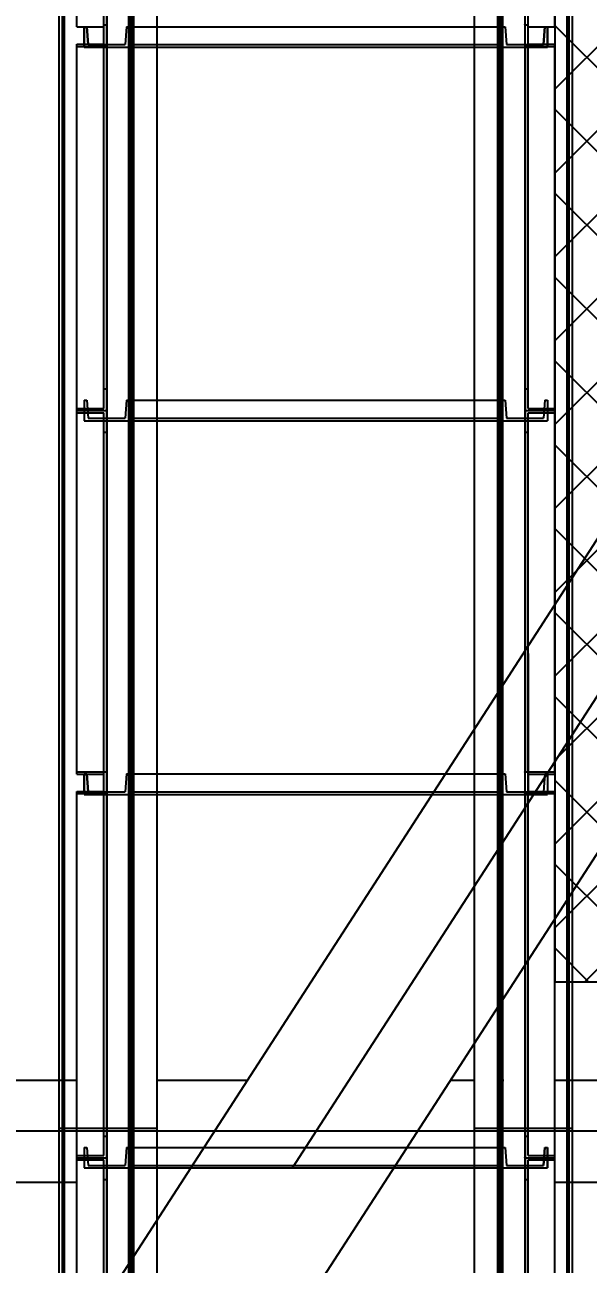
# Model space of a CAD drawing. Header units: millimetres. Extents: x 150209.93 to 150215.05, y 136675.65 to 136679.93.
# Drawn here: x 150213.5459 to 150213.576, y 136677.8697 to 136677.9361 of the extents above; entities that cross this region are included whole.
import ezdxf

# ---------------------------------------------------------------- set-up
doc = ezdxf.new("R2010")
doc.units = ezdxf.units.MM
doc.header["$LTSCALE"] = 0.25
for name, pattern in [('CENTER', [50.8, 31.75, -6.35, 6.35, -6.35]), ('XKITLINE00', [0]), ('XKITLINE02', [4, 2, -2]), ('XKITLINE03', [6, 3, -1, 1, -1])]:
    doc.linetypes.add(name, pattern=pattern)
doc.styles.add('ROMANS', font='romans.shx')
doc.dimstyles.new('MD300', dxfattribs={"dimtxt": 2.5, "dimasz": 2.5, "dimexe": 1, "dimexo": 1, "dimgap": 0.5, "dimtad": 1, "dimdec": 1, "dimlfac": 50, "dimrnd": 0.5, "dimdsep": 46, "dimtxsty": 'ROMANS', "dimcen": 1, "dimclrd": 146, "dimclre": 146, "dimclrt": 30, "dimadec": 1, "dimazin": 2, "dimtfac": 1, "dimtdec": 1, "dimtmove": 0, "dimatfit": 1, "dimfxl": 1, "dimtolj": 1, "dimtzin": 0, "dimlwd": -1, "dimlwe": -1, "dimarcsym": 0})

# ---------------------------------------------------------------- blocks, each defined once
blk = doc.blocks.new('çatıı')
h = blk.add_hatch()
h.set_pattern_fill('ANSI37', color=1, scale=5, style=0)
h.set_pattern_definition([(135, (104200.305, -4107.69), (11.22532, 11.22532), []), (45, (104200.305, -4107.69), (11.22532, -11.22532), [])])
h.paths.add_polyline_path([(23278.98, 11270.27), (23228.98, 11270.27), (23228.98, 11870.27), (23278.98, 11870.27)])
at = {"color": 116, "linetype": 'XKITLINE02', "true_color": 0x136734}
for p, q in [((23097.15, 11231.06), (23097.16, 12049.63)), ((23097.69, 11231.06), (23097.69, 12049.63)), ((23114.92, 11231.06), (23114.92, 12049.63)), ((23115, 11231.06), (23115, 12049.6)), ((23115.45, 11231.06), (23115.46, 12049.63)), ((23115.85, 11231.06), (23115.85, 12049.6)), ((23214.14, 11231.06), (23214.14, 12049.6)), ((23214.53, 11231.06), (23214.54, 12049.63)), ((23214.99, 11231.06), (23214.99, 12049.6)), ((23215.07, 11231.06), (23215.07, 12049.63)), ((23232.3, 11231.06), (23232.3, 12049.63)), ((23232.83, 11231.06), (23232.84, 12049.63)), ((23101.01, 11525.85), (23101.01, 11623.17)), ((23108.21, 11520.61), (23108.21, 11622.59)), ((23109.01, 11520.61), (23109.01, 11623.17)), ((23220.99, 11520.61), (23220.99, 11623.17)), ((23221.79, 11520.61), (23221.79, 11622.59)), ((23228.99, 11525.85), (23228.99, 11618.65)), ((23096.3, 10060.36), (23096.3, 11600.44)), ((23097.15, 10060.36), (23097.15, 11600.44)), ((23097.69, 10060.36), (23097.69, 11600.44)), ((23114.92, 10060.36), (23114.92, 11600.44)), ((23115, 10058.83), (23115, 11600.44)), ((23115.45, 10060.36), (23115.45, 11600.44)), ((23115.85, 10058.83), (23115.85, 11600.44)), ((23116.3, 10060.36), (23116.3, 11600.44)), ((23122.5, 10058.83), (23122.5, 11600.44)), ((23207.49, 10058.83), (23207.48, 11600.44)), ((23213.68, 10820.42), (23213.68, 11600.44)), ((23214.14, 10058.83), (23214.13, 11600.44)), ((23214.53, 10820.42), (23214.53, 11600.44)), ((23214.99, 10058.83), (23214.98, 11600.44)), ((23215.07, 10820.42), (23215.07, 11600.44)), ((23232.3, 10820.42), (23232.3, 11600.44)), ((23232.83, 10820.42), (23232.83, 11600.44)), ((23233.68, 10820.42), (23233.68, 11600.44)), ((23103, 11525.92), (23103.68, 11525.92)), ((23103, 11525.92), (23103, 11520.42)), ((23103, 11525.92), (23103, 11520.42)), ((23103, 11525.92), (23103.68, 11525.92)), ((23103, 11525.92), (23103, 11520.42)), ((23103, 11520.42), (23103, 11525.92)), ((23103.68, 11525.92), (23104.07, 11521.12)), ((23103.68, 11525.92), (23104.07, 11521.12)), ((23103.68, 11525.92), (23104.07, 11521.12)), ((23104.07, 11521.12), (23103.68, 11525.92)), ((23108.21, 11423.75), (23108.21, 11526.42)), ((23108.21, 11526.42), (23109.01, 11526.42)), ((23108.21, 11423.75), (23108.21, 11526.42)), ((23108.21, 11526.42), (23109.01, 11526.42)), ((23109.01, 11423.17), (23109.01, 11526.42)), ((23109.01, 11423.17), (23109.01, 11526.42)), ((23114.32, 11525.92), (23113.94, 11521.12)), ((23114.32, 11525.92), (23113.94, 11521.12)), ((23114.32, 11525.92), (23113.94, 11521.12)), ((23114.32, 11525.92), (23113.94, 11521.12)), ((23114.32, 11525.92), (23115, 11525.92)), ((23114.32, 11525.92), (23115, 11525.92)), ((23115, 11520.42), (23115, 11525.92)), ((23115, 11525.92), (23214.98, 11525.92)), ((23115, 11520.42), (23115, 11525.92)), ((23115, 11525.92), (23122.5, 11525.92)), ((23115, 11525.92), (23115, 11520.42)), ((23115, 11525.92), (23115, 11520.42)), ((23115, 11525.92), (23115, 11520.42)), ((23115, 11525.92), (23115, 11520.42)), ((23207.49, 11525.92), (23214.98, 11525.92)), ((23214.98, 11520.42), (23214.98, 11525.92)), ((23214.98, 11520.42), (23214.98, 11525.92)), ((23214.98, 11525.92), (23214.98, 11520.42)), ((23214.98, 11525.92), (23215.66, 11525.92)), ((23214.98, 11525.92), (23214.98, 11520.42)), ((23214.98, 11525.92), (23214.98, 11520.42)), ((23214.98, 11525.92), (23215.66, 11525.92)), ((23214.98, 11525.92), (23214.98, 11520.42)), ((23215.66, 11525.92), (23216.05, 11521.12)), ((23215.66, 11525.92), (23216.05, 11521.12)), ((23215.66, 11525.92), (23216.05, 11521.12)), ((23215.66, 11525.92), (23216.05, 11521.12)), ((23220.99, 11423.17), (23220.99, 11526.42)), ((23220.99, 11526.42), (23221.79, 11526.42)), ((23220.99, 11423.17), (23220.99, 11526.42)), ((23220.99, 11526.42), (23221.79, 11526.42)), ((23221.79, 11423.75), (23221.79, 11526.42)), ((23221.79, 11423.75), (23221.79, 11526.42)), ((23226.3, 11525.92), (23225.92, 11521.12)), ((23226.3, 11525.92), (23225.92, 11521.12)), ((23225.92, 11521.12), (23226.3, 11525.92)), ((23226.3, 11525.92), (23225.92, 11521.12)), ((23226.3, 11525.92), (23226.98, 11525.92)), ((23226.3, 11525.92), (23226.98, 11525.92)), ((23226.98, 11525.92), (23226.98, 11520.42)), ((23226.98, 11525.92), (23226.98, 11520.42)), ((23226.98, 11520.42), (23226.98, 11525.92)), ((23226.98, 11525.92), (23226.98, 11520.42)), ((23101.01, 11525.85), (23108.21, 11525.85)), ((23221.79, 11525.85), (23228.99, 11525.85)), ((23101.01, 11423.17), (23101.01, 11521.2)), ((23101.01, 11521.2), (23108.21, 11521.2)), ((23101.01, 11423.17), (23101.01, 11521.2)), ((23101.01, 11521.2), (23108.21, 11521.2)), ((23101.01, 11520.62), (23109.01, 11520.62)), ((23101.01, 11520.62), (23109.01, 11520.62)), ((23103, 11520.42), (23115, 11520.42)), ((23103, 11520.42), (23115, 11520.42)), ((23104.07, 11521.12), (23113.94, 11521.12)), ((23104.07, 11521.12), (23113.94, 11521.12)), ((23108.21, 11520.61), (23109.01, 11520.61)), ((23115, 11521.12), (23214.98, 11521.12)), ((23115, 11521.12), (23214.98, 11521.12)), ((23115, 11520.42), (23214.98, 11520.42)), ((23115, 11520.42), (23122.5, 11520.42)), ((23207.49, 11520.42), (23214.98, 11520.42)), ((23214.98, 11520.42), (23226.98, 11520.42)), ((23214.98, 11520.42), (23226.98, 11520.42)), ((23216.05, 11521.12), (23225.92, 11521.12)), ((23216.05, 11521.12), (23225.92, 11521.12)), ((23220.99, 11520.62), (23228.99, 11520.62)), ((23220.99, 11520.62), (23228.99, 11520.62)), ((23220.99, 11520.61), (23221.79, 11520.61)), ((23221.79, 11521.2), (23228.99, 11521.2)), ((23221.79, 11521.2), (23228.99, 11521.2)), ((23228.99, 11423.17), (23228.99, 11521.2)), ((23228.99, 11423.17), (23228.99, 11521.2)), ((23108.21, 11428.97), (23109.01, 11428.97)), ((23108.21, 11428.97), (23109.01, 11428.97)), ((23220.99, 11428.97), (23221.79, 11428.97)), ((23220.99, 11428.97), (23221.79, 11428.97)), ((23101.01, 11423.75), (23108.21, 11423.75)), ((23101.01, 11423.75), (23108.21, 11423.75)), ((23101.01, 11325.85), (23101.01, 11423.17)), ((23101.01, 11423.17), (23109.01, 11423.17)), ((23101.01, 11325.85), (23101.01, 11423.17)), ((23101.01, 11423.17), (23109.01, 11423.17)), ((23101.01, 11423.17), (23109.01, 11423.17)), ((23101.01, 11423.17), (23109.01, 11423.17)), ((23103, 11425.92), (23103.68, 11425.92)), ((23103, 11425.92), (23103, 11420.42)), ((23103, 11425.92), (23103, 11420.42)), ((23103, 11425.92), (23103.68, 11425.92)), ((23103, 11425.92), (23103, 11420.42)), ((23103, 11425.92), (23103, 11420.42)), ((23103.68, 11425.92), (23104.07, 11421.12)), ((23103.68, 11425.92), (23104.07, 11421.12)), ((23103.68, 11425.92), (23104.07, 11421.12)), ((23103.68, 11425.92), (23104.07, 11421.12)), ((23109.01, 11320.61), (23109.01, 11423.17)), ((23109.01, 11320.61), (23109.01, 11423.17)), ((23114.32, 11425.92), (23113.94, 11421.12)), ((23114.32, 11425.92), (23113.94, 11421.12)), ((23114.32, 11425.92), (23113.94, 11421.12)), ((23114.32, 11425.92), (23113.94, 11421.12)), ((23114.32, 11425.92), (23115, 11425.92)), ((23114.32, 11425.92), (23115, 11425.92)), ((23115, 11420.42), (23115, 11425.92)), ((23115, 11425.92), (23214.98, 11425.92)), ((23115, 11420.42), (23115, 11425.92)), ((23115, 11425.92), (23122.5, 11425.92)), ((23115, 11425.92), (23115, 11420.42)), ((23115, 11425.92), (23115, 11420.42)), ((23115, 11425.92), (23115, 11420.42)), ((23115, 11425.92), (23115, 11420.42)), ((23207.49, 11425.92), (23214.98, 11425.92)), ((23214.98, 11420.42), (23214.98, 11425.92)), ((23214.98, 11420.42), (23214.98, 11425.92)), ((23214.98, 11425.92), (23214.98, 11420.42)), ((23214.98, 11425.92), (23215.66, 11425.92)), ((23214.98, 11425.92), (23214.98, 11420.42)), ((23214.98, 11425.92), (23214.98, 11420.42)), ((23214.98, 11425.92), (23215.66, 11425.92)), ((23214.98, 11425.92), (23214.98, 11420.42)), ((23215.66, 11425.92), (23216.05, 11421.12)), ((23215.66, 11425.92), (23216.05, 11421.12)), ((23215.66, 11425.92), (23216.05, 11421.12)), ((23215.66, 11425.92), (23216.05, 11421.12)), ((23220.99, 11356.91), (23220.99, 11423.17)), ((23220.99, 11423.17), (23228.99, 11423.17)), ((23220.99, 11356.91), (23220.99, 11423.17)), ((23220.99, 11423.17), (23228.99, 11423.17)), ((23220.99, 11423.17), (23228.99, 11423.17)), ((23220.99, 11423.17), (23228.99, 11423.17)), ((23221.79, 11423.75), (23228.99, 11423.75)), ((23221.79, 11423.75), (23228.99, 11423.75)), ((23226.3, 11425.92), (23225.92, 11421.12)), ((23226.3, 11425.92), (23225.92, 11421.12)), ((23226.3, 11425.92), (23225.92, 11421.12)), ((23226.3, 11425.92), (23225.92, 11421.12)), ((23226.3, 11425.92), (23226.98, 11425.92)), ((23226.3, 11425.92), (23226.98, 11425.92)), ((23226.98, 11425.92), (23226.98, 11420.42)), ((23226.98, 11425.92), (23226.98, 11420.42)), ((23226.98, 11425.92), (23226.98, 11420.42)), ((23226.98, 11425.92), (23226.98, 11420.42)), ((23228.99, 11325.85), (23228.99, 11423.17)), ((23228.99, 11325.85), (23228.99, 11423.17)), ((23101.01, 11422.59), (23108.21, 11422.59)), ((23101.01, 11422.59), (23108.21, 11422.59)), ((23103, 11420.42), (23115, 11420.42)), ((23103, 11420.42), (23115, 11420.42)), ((23104.07, 11421.12), (23113.94, 11421.12)), ((23104.07, 11421.12), (23113.94, 11421.12)), ((23108.21, 11320.61), (23108.21, 11422.59)), ((23108.21, 11320.61), (23108.21, 11422.59)), ((23115, 11421.12), (23214.98, 11421.12)), ((23115, 11421.12), (23214.98, 11421.12)), ((23115, 11420.42), (23214.98, 11420.42)), ((23115, 11420.42), (23122.5, 11420.42)), ((23207.49, 11420.42), (23214.98, 11420.42)), ((23214.98, 11420.42), (23226.98, 11420.42)), ((23214.98, 11420.42), (23226.98, 11420.42)), ((23216.05, 11421.12), (23225.92, 11421.12)), ((23216.05, 11421.12), (23225.92, 11421.12)), ((23221.79, 11320.61), (23221.79, 11422.59)), ((23221.79, 11422.59), (23228.99, 11422.59)), ((23221.79, 11320.61), (23221.79, 11422.59)), ((23221.79, 11422.59), (23228.99, 11422.59)), ((23108.21, 11417.35), (23109.01, 11417.35)), ((23108.21, 11417.35), (23109.01, 11417.35)), ((23220.99, 11417.35), (23221.79, 11417.35)), ((23220.99, 11417.35), (23221.79, 11417.35)), ((23233.68, 11294.47), (23233.68, 11378.62)), ((23228.99, 11369.29), (23228.99, 11325.85)), ((23228.99, 11369.29), (23228.99, 11325.85)), ((23220.99, 11320.61), (23220.99, 11356.91)), ((23220.99, 11320.61), (23220.99, 11356.91)), ((23221.79, 11358.15), (23221.79, 11320.61)), ((23221.79, 11358.15), (23221.79, 11320.61)), ((23213.68, 11263.53), (23213.68, 11347.68)), ((23207.49, 11253.94), (23207.49, 11338.09)), ((23101.01, 11326.43), (23109.01, 11326.43)), ((23101.01, 11326.43), (23109.01, 11326.43)), ((23101.01, 11325.85), (23108.21, 11325.85)), ((23101.01, 11325.85), (23108.21, 11325.85)), ((23103, 11325.92), (23103.68, 11325.92)), ((23103, 11325.92), (23103, 11320.42)), ((23103, 11325.92), (23103, 11320.42)), ((23103, 11325.92), (23103.68, 11325.92)), ((23103, 11325.92), (23103, 11320.42)), ((23103, 11320.42), (23103, 11325.92)), ((23103.68, 11325.92), (23104.07, 11321.12)), ((23103.68, 11325.92), (23104.07, 11321.12)), ((23103.68, 11325.92), (23104.07, 11321.12)), ((23104.07, 11321.12), (23103.68, 11325.92)), ((23108.21, 11223.75), (23108.21, 11326.42)), ((23108.21, 11326.42), (23109.01, 11326.42)), ((23108.21, 11223.75), (23108.21, 11326.42)), ((23108.21, 11326.42), (23109.01, 11326.42)), ((23109.01, 11223.17), (23109.01, 11326.42)), ((23109.01, 11223.17), (23109.01, 11326.42)), ((23114.32, 11325.92), (23113.94, 11321.12)), ((23114.32, 11325.92), (23113.94, 11321.12)), ((23114.32, 11325.92), (23113.94, 11321.12)), ((23114.32, 11325.92), (23113.94, 11321.12)), ((23114.32, 11325.92), (23115, 11325.92)), ((23114.32, 11325.92), (23115, 11325.92)), ((23115, 11320.42), (23115, 11325.92)), ((23115, 11325.92), (23214.98, 11325.92)), ((23115, 11320.42), (23115, 11325.92)), ((23115, 11325.92), (23122.5, 11325.92)), ((23115, 11325.92), (23115, 11320.42)), ((23115, 11325.92), (23115, 11320.42)), ((23115, 11325.92), (23115, 11320.42)), ((23115, 11325.92), (23115, 11320.42)), ((23199.62, 11325.92), (23214.98, 11325.92)), ((23214.98, 11320.42), (23214.98, 11325.92)), ((23214.98, 11320.42), (23214.98, 11325.92)), ((23214.98, 11325.92), (23214.98, 11320.42)), ((23214.98, 11325.92), (23215.66, 11325.92)), ((23214.98, 11325.92), (23214.98, 11320.42)), ((23214.98, 11325.92), (23214.98, 11320.42)), ((23214.98, 11325.92), (23215.66, 11325.92)), ((23214.98, 11325.92), (23214.98, 11320.42)), ((23215.66, 11325.92), (23216.05, 11321.12)), ((23215.66, 11325.92), (23216.05, 11321.12)), ((23215.66, 11325.92), (23216.05, 11321.12)), ((23215.66, 11325.92), (23216.05, 11321.12)), ((23220.99, 11326.43), (23228.99, 11326.43)), ((23220.99, 11326.43), (23228.99, 11326.43)), ((23220.99, 11223.17), (23220.99, 11326.42)), ((23220.99, 11326.42), (23221.79, 11326.42)), ((23220.99, 11225.07), (23220.99, 11326.42)), ((23220.99, 11326.42), (23221.79, 11326.42)), ((23221.79, 11223.75), (23221.79, 11326.42)), ((23221.79, 11223.75), (23221.79, 11326.42)), ((23221.79, 11325.85), (23228.99, 11325.85)), ((23221.79, 11325.85), (23228.99, 11325.85)), ((23226.3, 11325.92), (23225.92, 11321.12)), ((23226.3, 11325.92), (23225.92, 11321.12)), ((23226.3, 11325.92), (23225.92, 11321.12)), ((23226.3, 11325.92), (23225.92, 11321.12)), ((23226.3, 11325.92), (23226.98, 11325.92)), ((23226.3, 11325.92), (23226.98, 11325.92)), ((23226.98, 11325.92), (23226.98, 11320.42)), ((23226.98, 11325.92), (23226.98, 11320.42)), ((23226.98, 11325.92), (23226.98, 11320.42)), ((23226.98, 11325.92), (23226.98, 11320.42)), ((23101.01, 11223.17), (23101.01, 11321.2)), ((23101.01, 11321.2), (23108.21, 11321.2)), ((23101.01, 11223.17), (23101.01, 11321.2)), ((23101.01, 11321.2), (23108.21, 11321.2)), ((23101.01, 11320.62), (23109.01, 11320.62)), ((23101.01, 11320.62), (23109.01, 11320.62)), ((23103, 11320.42), (23115, 11320.42)), ((23103, 11320.42), (23115, 11320.42)), ((23104.07, 11321.12), (23113.94, 11321.12)), ((23104.07, 11321.12), (23113.94, 11321.12)), ((23108.21, 11320.61), (23109.01, 11320.61)), ((23108.21, 11320.61), (23109.01, 11320.61)), ((23115, 11321.12), (23214.98, 11321.12)), ((23115, 11321.12), (23214.98, 11321.12)), ((23115, 11320.42), (23214.98, 11320.42)), ((23115, 11320.42), (23122.5, 11320.42)), ((23196.06, 11320.42), (23214.98, 11320.42)), ((23214.98, 11320.42), (23226.98, 11320.42)), ((23214.98, 11320.42), (23226.98, 11320.42)), ((23216.05, 11321.12), (23225.92, 11321.12)), ((23216.05, 11321.12), (23225.92, 11321.12)), ((23220.99, 11320.62), (23228.99, 11320.62)), ((23220.99, 11320.62), (23228.99, 11320.62)), ((23220.99, 11320.61), (23221.79, 11320.61)), ((23220.99, 11320.61), (23221.79, 11320.61)), ((23221.79, 11321.2), (23228.99, 11321.2)), ((23221.79, 11321.2), (23228.99, 11321.2)), ((23228.99, 11316.58), (23228.99, 11321.2)), ((23228.99, 11316.58), (23228.99, 11321.2)), ((23220.99, 11318.1), (23220.99, 11223.17)), ((23220.99, 11223.17), (23220.99, 11318.1)), ((23228.99, 11223.17), (23228.99, 11316.58)), ((23228.99, 11223.17), (23228.99, 11316.58)), ((23096.3, 10474.48), (23096.3, 11231.06)), ((23097.15, 10409.49), (23097.15, 11231.06)), ((23097.69, 10409.49), (23097.69, 11231.06)), ((23114.92, 10409.49), (23114.92, 11231.06)), ((23115, 10409.49), (23115, 11231.06)), ((23115, 11231.06), (23116.3, 11231.06)), ((23115, 11231.06), (23116.3, 11231.06)), ((23115.45, 10409.49), (23115.45, 11231.06)), ((23115.85, 10409.49), (23115.85, 11231.06)), ((23116.3, 10443.53), (23116.3, 11231.06)), ((23122.5, 10433.94), (23122.5, 11231.06)), ((23207.49, 11231.06), (23214.99, 11231.06)), ((23207.49, 10797.42), (23207.49, 11231.06)), ((23207.49, 11231.06), (23214.99, 11231.06)), ((23214.14, 11231.06), (23214.14, 10409.49)), ((23214.53, 10927.47), (23214.53, 11231.06)), ((23214.99, 11231.06), (23214.99, 10409.49)), ((23214.99, 10926.62), (23214.99, 11231.06)), ((23215.07, 10928), (23215.07, 11231.06)), ((23232.3, 10945.24), (23232.3, 11231.06)), ((23232.83, 10945.77), (23232.83, 11231.06)), ((23108.21, 11228.97), (23109.01, 11228.97)), ((23108.21, 11228.97), (23109.01, 11228.97)), ((23220.99, 11228.97), (23221.79, 11228.97)), ((23220.99, 11228.97), (23221.79, 11228.97)), ((23103, 11225.92), (23103.68, 11225.92)), ((23103, 11225.92), (23103, 11220.42)), ((23103, 11225.92), (23103, 11220.42)), ((23103, 11225.92), (23103.68, 11225.92)), ((23103, 11225.92), (23103, 11220.42)), ((23103, 11225.92), (23103, 11220.42)), ((23103.68, 11225.92), (23104.07, 11221.12)), ((23103.68, 11225.92), (23104.07, 11221.12)), ((23103.68, 11225.92), (23104.07, 11221.12)), ((23103.68, 11225.92), (23104.07, 11221.12)), ((23114.32, 11225.92), (23113.94, 11221.12)), ((23114.32, 11225.92), (23113.94, 11221.12)), ((23114.32, 11225.92), (23113.94, 11221.12)), ((23114.32, 11225.92), (23113.94, 11221.12)), ((23114.32, 11225.92), (23115, 11225.92)), ((23114.32, 11225.92), (23115, 11225.92)), ((23115, 11220.42), (23115, 11225.92)), ((23115, 11225.92), (23214.98, 11225.92)), ((23115, 11220.42), (23115, 11225.92)), ((23115, 11225.92), (23122.5, 11225.92)), ((23115, 11225.92), (23115, 11220.42)), ((23115, 11225.92), (23115, 11220.42)), ((23115, 11225.92), (23115, 11220.42)), ((23115, 11225.92), (23115, 11220.42)), ((23134.99, 11225.92), (23189.38, 11225.92)), ((23207.49, 11225.92), (23214.98, 11225.92)), ((23214.98, 11220.42), (23214.98, 11225.92)), ((23214.98, 11220.42), (23214.98, 11225.92)), ((23214.98, 11225.92), (23214.98, 11220.42)), ((23214.98, 11225.92), (23215.66, 11225.92)), ((23214.98, 11220.42), (23214.98, 11225.92)), ((23214.98, 11225.92), (23214.98, 11220.42)), ((23214.98, 11225.92), (23215.66, 11225.92)), ((23214.98, 11225.92), (23214.98, 11220.42)), ((23215.66, 11225.92), (23216.05, 11221.12)), ((23215.66, 11225.92), (23216.05, 11221.12)), ((23215.66, 11225.92), (23216.05, 11221.12)), ((23215.66, 11225.92), (23216.05, 11221.12)), ((23226.3, 11225.92), (23225.92, 11221.12)), ((23225.92, 11221.12), (23226.3, 11225.92)), ((23226.3, 11225.92), (23225.92, 11221.12)), ((23226.3, 11225.92), (23225.92, 11221.12)), ((23226.3, 11225.92), (23226.98, 11225.92)), ((23226.3, 11225.92), (23226.98, 11225.92)), ((23226.98, 11225.92), (23226.98, 11220.42)), ((23226.98, 11220.42), (23226.98, 11225.92)), ((23226.98, 11225.92), (23226.98, 11220.42)), ((23226.98, 11225.92), (23226.98, 11220.42)), ((23101.01, 11223.75), (23108.21, 11223.75)), ((23101.01, 11223.75), (23108.21, 11223.75)), ((23101.01, 11125.85), (23101.01, 11223.17)), ((23101.01, 11223.17), (23109.01, 11223.17)), ((23101.01, 11223.17), (23109.01, 11223.17)), ((23101.01, 11125.85), (23101.01, 11223.17)), ((23101.01, 11223.17), (23109.01, 11223.17)), ((23101.01, 11223.17), (23109.01, 11223.17)), ((23101.01, 11222.59), (23108.21, 11222.59)), ((23101.01, 11222.59), (23108.21, 11222.59)), ((23104.07, 11221.12), (23113.94, 11221.12)), ((23104.07, 11221.12), (23113.94, 11221.12)), ((23108.21, 11120.61), (23108.21, 11222.59)), ((23108.21, 11120.61), (23108.21, 11222.59)), ((23109.01, 11120.61), (23109.01, 11223.17)), ((23109.01, 11120.61), (23109.01, 11223.17)), ((23115, 11221.12), (23214.98, 11221.12)), ((23115, 11221.12), (23214.98, 11221.12)), ((23216.05, 11221.12), (23225.92, 11221.12)), ((23216.05, 11221.12), (23225.92, 11221.12)), ((23220.99, 11120.61), (23220.99, 11223.17)), ((23220.99, 11223.17), (23228.99, 11223.17)), ((23220.99, 11223.17), (23228.99, 11223.17)), ((23220.99, 11120.61), (23220.99, 11223.17)), ((23220.99, 11223.17), (23228.99, 11223.17)), ((23220.99, 11223.17), (23228.99, 11223.17)), ((23221.79, 11223.75), (23228.99, 11223.75)), ((23221.79, 11223.75), (23228.99, 11223.75)), ((23221.79, 11120.61), (23221.79, 11222.59)), ((23221.79, 11222.59), (23228.99, 11222.59)), ((23221.79, 11123.52), (23221.79, 11222.59)), ((23221.79, 11222.59), (23228.99, 11222.59)), ((23228.99, 11125.85), (23228.99, 11223.17)), ((23228.99, 11125.85), (23228.99, 11223.17)), ((23103, 11220.42), (23115, 11220.42)), ((23103, 11220.42), (23115, 11220.42)), ((23115, 11220.42), (23214.98, 11220.42)), ((23115, 11220.42), (23122.5, 11220.42)), ((23131.43, 11220.42), (23185.82, 11220.42)), ((23207.49, 11220.42), (23214.98, 11220.42)), ((23214.98, 11220.42), (23226.98, 11220.42)), ((23214.98, 11220.42), (23226.98, 11220.42)), ((23108.21, 11217.35), (23109.01, 11217.35)), ((23108.21, 11217.35), (23109.01, 11217.35)), ((23220.99, 11217.35), (23221.79, 11217.35)), ((23220.99, 11217.35), (23221.79, 11217.35)), ((23122.5, 11122.46), (23122.5, 11206.61)), ((23116.3, 11112.87), (23116.3, 11197.02))]:
    blk.add_line(p, q, dxfattribs=at)
at = {"color": 1, "linetype": 'XKITLINE03'}
for p, q in [((23109, 11231.06), (23109.01, 12049.63)), ((23115, 11231.06), (23115, 12049.6)), ((23214.99, 12049.6), (23214.99, 11231.06)), ((23220.98, 11231.06), (23220.99, 12049.63)), ((23109, 11600.44), (23109, 10060.36)), ((23115, 10058.83), (23115, 11600.44)), ((23214.98, 11600.44), (23214.99, 10058.83)), ((23220.98, 10820.42), (23220.98, 11600.44)), ((23109.01, 11423.17), (23109.01, 11520.62)), ((23109.01, 11423.17), (23109.01, 11520.62)), ((23115, 11520.42), (23214.98, 11520.42)), ((23115, 11520.42), (23214.98, 11520.42)), ((23115, 11520.42), (23115, 11520.42)), ((23115, 11520.42), (23115, 11520.42)), ((23214.98, 11520.42), (23214.98, 11520.42)), ((23214.98, 11520.42), (23214.98, 11520.42)), ((23220.99, 11520.62), (23220.99, 11423.17)), ((23220.99, 11520.62), (23220.99, 11423.17)), ((23109.01, 11326.43), (23109.01, 11423.17)), ((23109.01, 11326.43), (23109.01, 11423.17)), ((23220.99, 11423.17), (23220.99, 11326.43)), ((23220.99, 11423.17), (23220.99, 11326.43)), ((23115, 11420.42), (23214.98, 11420.42)), ((23115, 11420.42), (23214.98, 11420.42)), ((23115, 11420.42), (23115, 11420.42)), ((23115, 11420.42), (23115, 11420.42)), ((23214.98, 11420.42), (23214.98, 11420.42)), ((23214.98, 11420.42), (23214.98, 11420.42)), ((23109.01, 11223.17), (23109.01, 11320.62)), ((23109.01, 11223.17), (23109.01, 11320.62)), ((23115, 11320.42), (23214.98, 11320.42)), ((23115, 11320.42), (23214.98, 11320.42)), ((23115, 11320.42), (23115, 11320.42)), ((23115, 11320.42), (23115, 11320.42)), ((23214.98, 11320.42), (23214.98, 11320.42)), ((23214.98, 11320.42), (23214.98, 11320.42)), ((23220.99, 11320.62), (23220.99, 11223.17)), ((23220.99, 11320.62), (23220.99, 11223.17)), ((23109, 10409.49), (23109, 11231.06)), ((23115, 10409.49), (23115, 11231.06)), ((23214.99, 11231.06), (23214.99, 10409.49)), ((23109.01, 11126.43), (23109.01, 11223.17)), ((23109.01, 11126.43), (23109.01, 11223.17)), ((23220.99, 11223.17), (23220.99, 11126.43)), ((23220.99, 11223.17), (23220.99, 11126.43)), ((23115, 11220.42), (23214.98, 11220.42)), ((23115, 11220.42), (23214.98, 11220.42)), ((23115, 11220.42), (23115, 11220.42)), ((23115, 11220.42), (23115, 11220.42)), ((23214.98, 11220.42), (23214.98, 11220.42)), ((23214.98, 11220.42), (23214.98, 11220.42))]:
    blk.add_line(p, q, dxfattribs=at)
at = {"color": 8, "linetype": 'CENTER'}
for p, q in [((23430, 11640.27), (22900, 10820.27)), ((23342.5, 11230.27), (22987.5, 11230.27))]:
    blk.add_line(p, q, dxfattribs=at)
at = {"color": 7, "linetype": 'XKITLINE00'}
for p, q in [((23096.3, 11231.06), (23096.3, 11617.44)), ((23116.3, 11231.06), (23116.3, 11617.44)), ((23122.5, 11231.06), (23122.5, 11617.44)), ((23207.49, 11338.09), (23207.49, 11617.44)), ((23213.68, 11347.68), (23213.68, 11617.44)), ((23233.68, 11378.62), (23233.68, 11617.44)), ((23122.5, 11525.92), (23207.49, 11525.92)), ((23122.5, 11520.42), (23207.49, 11520.42)), ((23122.5, 11425.92), (23207.49, 11425.92)), ((23122.5, 11420.42), (23207.49, 11420.42)), ((23122.5, 11325.92), (23199.62, 11325.92)), ((23122.5, 11320.42), (23196.06, 11320.42)), ((23233.68, 11231.06), (23233.68, 11294.47)), ((23213.68, 11231.06), (23213.68, 11263.53)), ((23207.49, 11231.06), (23207.49, 11253.94)), ((23096.3, 11231.06), (23116.3, 11231.06)), ((23096.3, 11166.07), (23096.3, 11231.06)), ((23096.3, 11231.06), (23116.3, 11231.06)), ((23116.3, 11197.02), (23116.3, 11231.06)), ((23116.3, 11231.06), (23122.5, 11231.06)), ((23116.3, 11231.06), (23122.5, 11231.06)), ((23122.5, 11206.61), (23122.5, 11231.06)), ((23207.49, 11231.06), (23213.68, 11231.06)), ((23207.49, 11111.25), (23207.49, 11231.06)), ((23207.49, 11231.06), (23213.68, 11231.06)), ((23213.68, 11231.06), (23233.68, 11231.06)), ((23213.68, 11115.48), (23213.68, 11231.06)), ((23213.68, 11231.06), (23233.68, 11231.06)), ((23233.68, 11129.1), (23233.68, 11231.06)), ((23122.5, 11225.92), (23134.99, 11225.92)), ((23189.38, 11225.92), (23207.49, 11225.92)), ((23122.5, 11220.42), (23131.43, 11220.42)), ((23185.82, 11220.42), (23207.49, 11220.42))]:
    blk.add_line(p, q, dxfattribs=at)
at = {"color": 8, "linetype": 'XKITLINE00'}
for p, q in [((23283.31, 11455.4), (23003.23, 11022.07)), ((23321.66, 11430.58), (23041.58, 10997.26)), ((23048.31, 11243.9), (23101, 11243.9)), ((23114.72, 11243.9), (23115, 11243.9)), ((23122.5, 11243.9), (23146.61, 11243.9)), ((23201, 11243.9), (23207.49, 11243.9)), ((23214.99, 11243.9), (23215.27, 11243.9)), ((23228.98, 11243.9), (23281.68, 11243.9)), ((23048.31, 11216.65), (23101.01, 11216.65)), ((23228.99, 11216.65), (23281.68, 11216.65))]:
    blk.add_line(p, q, dxfattribs=at)
blk.add_lwpolyline([(23278.98, 11870.27), (23228.98, 11870.27), (23228.98, 11270.27), (23278.98, 11270.27)], close=True)
at = {"color": 1}
blk.add_lwpolyline([(23278.98, 11870.27), (23228.98, 11870.27), (23228.98, 11270.27), (23278.98, 11270.27)], close=True, dxfattribs=at)
at = {"color": 1, "linetype": 'XKITLINE00'}
for centre in [(23109.01, 11526.43), (23220.99, 11526.43), (23109.01, 11520.62), (23109.01, 11520.62), (23115, 11520.42), (23115, 11520.42), (23115, 11520.42), (23115, 11520.42), (23214.98, 11520.42), (23214.98, 11520.42), (23214.98, 11520.42), (23214.98, 11520.42), (23220.99, 11520.62), (23220.99, 11520.62), (23109.01, 11423.17), (23109.01, 11423.17), (23109.01, 11423.17), (23109.01, 11423.17), (23220.99, 11423.17), (23220.99, 11423.17), (23220.99, 11423.17), (23220.99, 11423.17), (23115, 11420.42), (23115, 11420.42), (23115, 11420.42), (23115, 11420.42), (23214.98, 11420.42), (23214.98, 11420.42), (23214.98, 11420.42), (23214.98, 11420.42), (23109.01, 11326.43), (23109.01, 11326.43), (23220.99, 11326.43), (23220.99, 11326.43), (23109.01, 11320.62), (23109.01, 11320.62), (23115, 11320.42), (23115, 11320.42), (23115, 11320.42), (23115, 11320.42), (23214.98, 11320.42), (23214.98, 11320.42), (23214.98, 11320.42), (23214.98, 11320.42), (23220.99, 11320.62), (23220.99, 11320.62), (23109, 11231.06), (23109, 11231.06), (23115, 11231.06), (23115, 11231.06), (23214.99, 11231.06), (23214.99, 11231.06), (23220.98, 11231.06), (23109.01, 11223.17), (23109.01, 11223.17), (23109.01, 11223.17), (23109.01, 11223.17), (23220.99, 11223.17), (23220.99, 11223.17), (23220.99, 11223.17), (23220.99, 11223.17), (23115, 11220.42), (23115, 11220.42), (23115, 11220.42), (23115, 11220.42), (23214.98, 11220.42), (23214.98, 11220.42), (23214.98, 11220.42), (23214.98, 11220.42)]:
    blk.add_circle(centre, 0.05, dxfattribs=at)
blk = doc.blocks.new('*D6')
at = {"color": 146, "transparency": 16777216}
for p, q in [((150212.86359, 136678.626031), (150213.527899, 136678.624802)), ((150212.83196, 136677.744973), (150212.83174, 136677.626088)), ((150213.556269, 136677.743633), (150213.556049, 136677.624748))]:
    blk.add_line(p, q, dxfattribs=at)
for points in [[(150212.863599, 136678.631031), (150212.86358, 136678.621031), (150212.83359, 136678.626086)], [(150213.527908, 136678.629802), (150213.527889, 136678.619802), (150213.557899, 136678.624747)]]:
    blk.add_solid(points, dxfattribs=at)
at = {"layer": 'DEFPOINTS', "color": 0, "transparency": 16777216}
for p in [(150212.83381, 136678.744971), (150213.558118, 136678.743631), (150213.557899, 136678.624747)]:
    blk.add_point(p, dxfattribs=at)
at = {"color": 30, "transparency": 16777216, "insert": (150213.19579, 136678.650416), "char_height": 0.03, "attachment_point": 5, "rotation": 359.89403, "style": 'ROMANS'}
blk.add_mtext('\\A1;36', dxfattribs=at)

msp = doc.modelspace()

# ---------------------------------------------------------------- block references
at = {"xscale": 0.0002000170049888334, "yscale": 0.0002000170049888334, "zscale": 0.0002000170049888334}
msp.add_blockref('çatıı', (150208.928067, 136675.630592), dxfattribs=at)

# ---------------------------------------------------------------- dimensions: what is measured, and where the dimension line sits
dim = msp.add_aligned_dim(p1=(150212.83381, 136678.744971), p2=(150213.558118, 136678.743631), distance=-0.118885, dimstyle='MD300', override={"dimtxt": 0.03, "dimasz": 0.03, "dimgap": 0.01})
dim.commit()
dim.dimension.update_dxf_attribs({"geometry": '*D6', "text_midpoint": (150213.19579, 136678.650416)})

doc.saveas('drawing.dxf')
